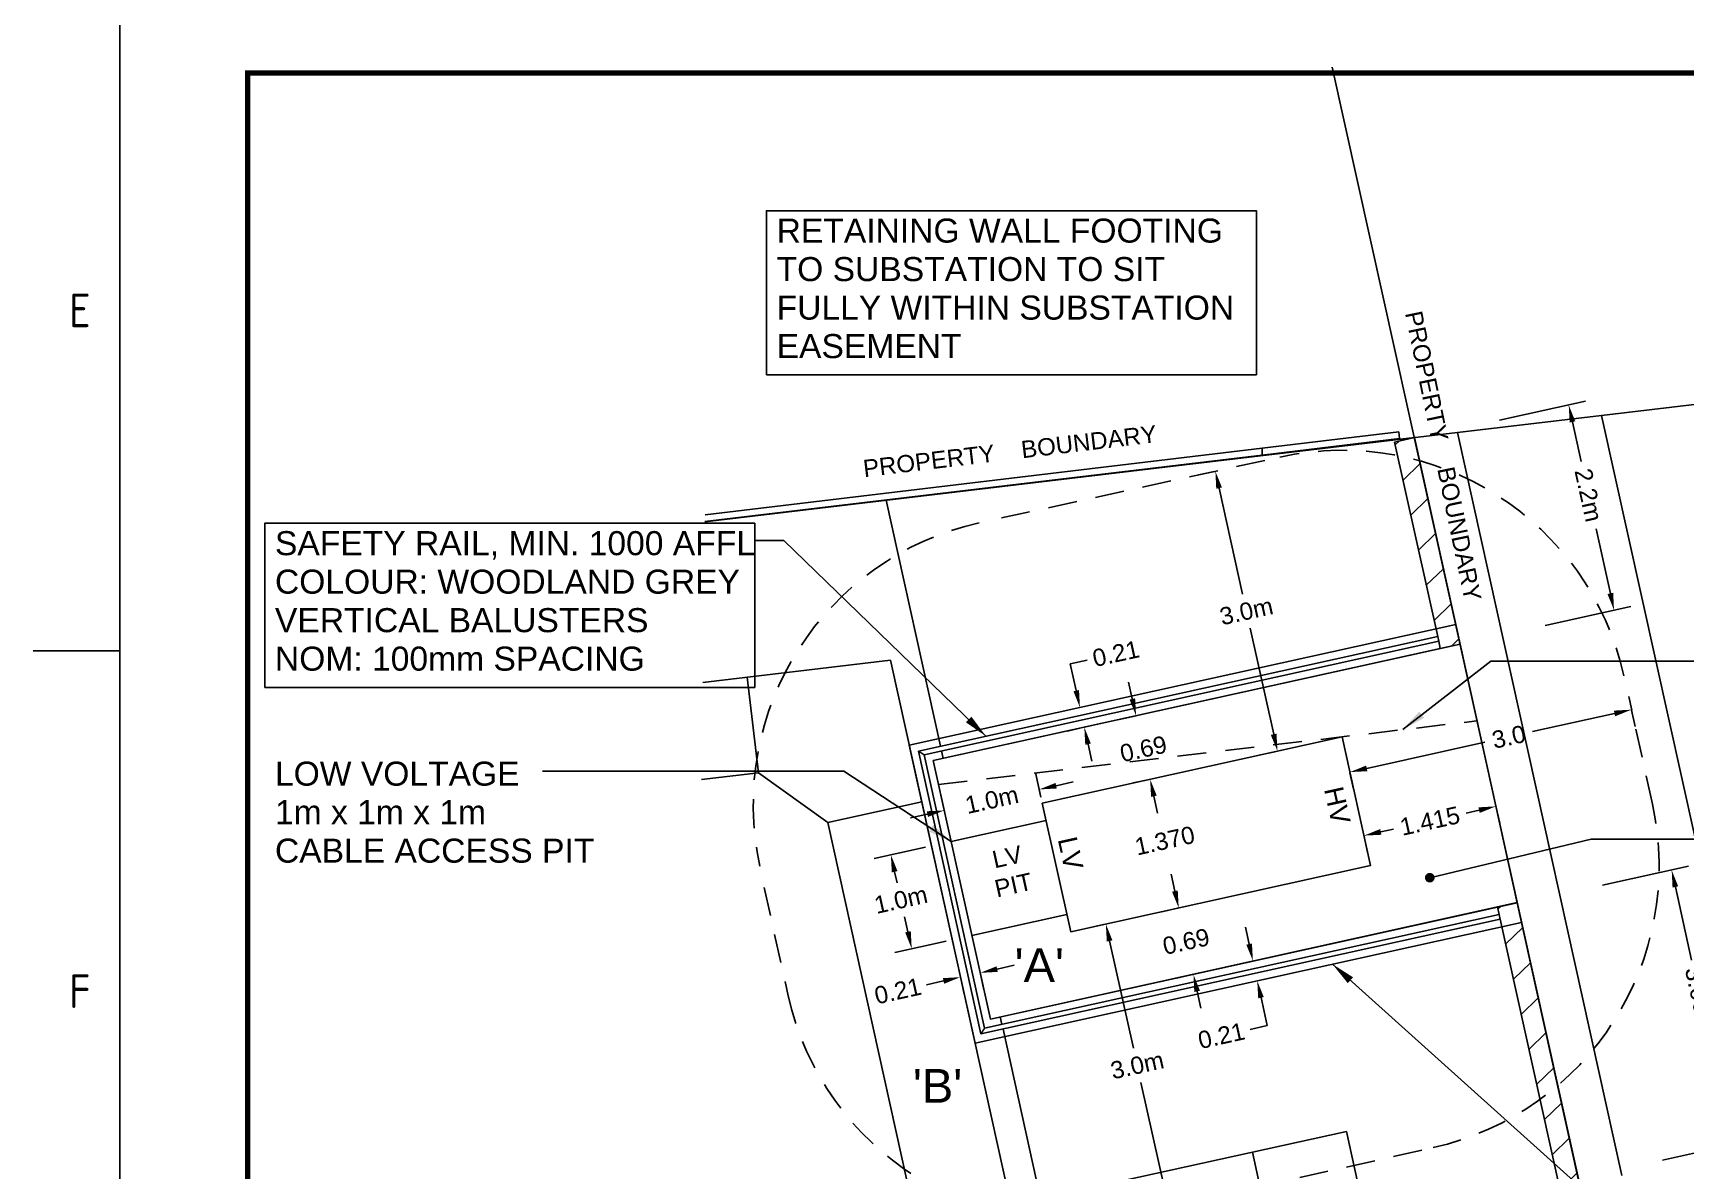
# Paper-space layout 'EE-2' of a CAD drawing. Header units: metres, sheet in millimetres. Extents: x 21 to 854, y -3 to 583.
# Drawn here: x 20.5 to 192.3, y 165.4 to 283.6 of the extents above; entities that cross this region are included whole.
import ezdxf
from ezdxf.enums import TextEntityAlignment as Align

# ---------------------------------------------------------------- set-up
doc = ezdxf.new("R2010")
doc.units = ezdxf.units.M
doc.linetypes.add('Dash', pattern=[5, 3, -2])
doc.layers.get('0').update_dxf_attribs({"color": 6})
for name, color, linetype in [('ARROWs_new', 7, 'Continuous'), ('NOTE_new', 7, 'Continuous'), ('Notes', 7, 'Continuous'), ('PLAN_NEW', 7, 'Continuous'), ('SupportsUG_SP_EXT', 7, 'Continuous')]:
    doc.layers.add(name, color=color, linetype=linetype)
doc.styles.add('ARIAL', font='arial.ttf', dxfattribs={"height": 2})
doc.styles.add('iecISOCP', font='isocp.shx')
doc.styles.get("Standard").update_dxf_attribs({"font": 'arial.ttf'})
doc.dimstyles.get("Standard").update_dxf_attribs({"dimtxt": 0.18, "dimasz": 0.18, "dimexe": 0.18, "dimexo": 0.0625, "dimgap": 0.09, "dimtad": 0, "dimtih": 1, "dimtoh": 1, "dimdec": 4, "dimzin": 0, "dimdsep": 46, "dimtxsty": 'Standard', "dimcen": 0.09, "dimadec": 0, "dimazin": 0, "dimtfac": 1, "dimtdec": 4, "dimtofl": 0, "dimtmove": 0, "dimatfit": 3, "dimfxl": 1, "dimtolj": 1, "dimtzin": 0, "dimarcsym": 0})

# ---------------------------------------------------------------- blocks, each defined once
blk = doc.blocks.new('A1_FRAME_TITLE')
at = {"layer": 'Notes', "color": 3, "linetype": 'Continuous'}
blk.add_line((29.52, 574.39), (29.52, 5.97), dxfattribs=at)
at = {"layer": 'Notes', "linetype": 'Continuous'}
blk.add_line((29.52, 219.43), (20.52, 219.43), dxfattribs=at)
blk.add_attdef('DRAFT_NUM', (50.42, 23.29), '', height=2.5, rotation=90)
at = {"layer": 'Notes', "color": 7, "style": 'iecISOCP'}
for s, p in [('E', (24.25, 253.06)), ('F', (24.25, 182.31))]:
    blk.add_text(s, height=3.5, dxfattribs=at).set_placement(p)
at = {"layer": 'Notes', "color": 7, "style": 'iecISOCP', "flags": 8}
blk.add_attdef('VERSION_NO', text='', height=2.5, rotation=90, dxfattribs=at).set_placement((302.04, 43.81), align=Align.MIDDLE_CENTER)
at = {"layer": 'Notes', "color": 7, "style": 'iecISOCP'}
for tag, p in [('CAP_NO', (513.19, 43.46)), ('IE_NUM', (513.05, 37.81)), ('REF_No_1', (335.24, 32.31)), ('REF_1', (362.52, 32.31)), ('HV_SWITCH', (513.46, 32.16)), ('GEN_WO', (441.71, 31.76)), ('REF_No_2', (335.24, 26.31)), ('REF_2', (362.52, 26.31)), ('OH_WO', (441.71, 25.81)), ('UBD_REF', (513.05, 25.83)), ('REF_No_3', (335.24, 20.31)), ('REF_3', (362.52, 20.31)), ('UG_WO', (441.71, 20.05)), ('GIS_MAP_No', (513.05, 20.04)), ('REF_No_4', (335.24, 14.31)), ('REF_4', (362.52, 14.31)), ('SUB_WO', (441.71, 13.81)), ('HV_OP_DIAG', (513.33, 14.2)), ('LGA', (512.95, 7.78))]:
    blk.add_attdef(tag, p, '', height=2.5, dxfattribs=at)
at = {"layer": 'Notes', "style": 'iecISOCP'}
for tag, p in [('T1', (684.37, 39.47)), ('T2', (684.37, 34.35)), ('T3', (684.37, 28.92)), ('T4', (684.37, 23.66)), ('T5', (684.37, 18.23)), ('T6', (684.37, 12.97))]:
    blk.add_attdef(tag, text='', height=3.5, dxfattribs=at).set_placement(p, align=Align.CENTER)
at = {"layer": 'Notes', "color": 7, "style": 'iecISOCP'}
for tag, p in [('scale', (567.76, 33.27)), ('DRAWN', (567.76, 24.93)), ('DATE', (567.76, 16.88)), ('CHD', (567.76, 8.37)), ('DESIGN', (605.62, 9.15))]:
    blk.add_attdef(tag, text='', height=2.5, dxfattribs=at).set_placement(p, align=Align.CENTER)
at = {"layer": 'Notes', "color": 4, "style": 'iecISOCP'}
blk.add_attdef('NUM', text='', height=7, dxfattribs=at).set_placement((812.88, 20.12), align=Align.MIDDLE_CENTER)
at = {"layer": 'Notes', "color": 1, "style": 'iecISOCP'}
blk.add_attdef('REV', text='', height=5, dxfattribs=at).set_placement((840.57, 17.1), align=Align.CENTER)
at = {"layer": 'Notes', "color": 7, "style": 'iecISOCP'}
for tag, p in [('NS', (811.23, 8.12)), ('SHTS', (825.93, 8.12))]:
    blk.add_attdef(tag, text='', height=2.5, dxfattribs=at).set_placement(p, align=Align.MIDDLE)
at = {"layer": 'Notes', "style": 'iecISOCP'}
blk.add_attdef('ExportID', (29.6, 2.39), '', height=2.5, dxfattribs=at)
at = {"layer": 'Notes', "style": 'iecISOCP', "flags": 1}
for tag, p in [('ProjectType', (17.54, -26.8)), ('ProjectNumber', (26.92, -26.82)), ('DrawingNumber', (38.88, -26.8)), ('ProjectDescription', (50.93, -26.83)), ('ExportDate', (63.65, -26.79)), ('ExportUserName', (72.52, -26.8)), ('DesignerCompanyName', (84.85, -26.79)), ('ExportAreaOfInterest', (100.46, -26.81)), ('GIS_SUCCESS', (115.36, -26.78)), ('CAD_SUCCESS', (125.15, -26.78)), ('DEPOTCODE', (135.47, -26.88)), ('ExportCategories', (143.45, -26.8)), ('Comments', (157.75, -26.88))]:
    blk.add_attdef(tag, p, '', height=1, dxfattribs=at)
blk = doc.blocks.new('*D48')
at = {"layer": 'ARROWs_new', "color": 0, "lineweight": -2, "transparency": 16777216}
for p, q in [((170.76, 202.88), (169.42, 202.58)), ((172.64, 202.71), (172.9, 201.51)), ((158.91, 199.67), (159.18, 198.47)), ((160.55, 200.62), (161.88, 200.91))]:
    blk.add_line(p, q, dxfattribs=at)
at = {"layer": 'ARROWs_new', "color": 0, "transparency": 16777216}
for points in [[(170.69, 203.17), (170.82, 202.59), (172.51, 203.27)], [(160.48, 200.91), (160.61, 200.32), (158.79, 200.23)]]:
    blk.add_solid(points, dxfattribs=at)
at = {"layer": 'Defpoints', "color": 0, "transparency": 16777216}
for p in [(172.5, 203.32), (172.51, 203.27), (158.78, 200.28)]:
    blk.add_point(p, dxfattribs=at)
at = {"layer": 'ARROWs_new', "color": 0, "transparency": 16777216, "insert": (165.65, 201.75), "char_height": 1.8, "attachment_point": 5, "rotation": 12.5}
blk.add_mtext('\\A1;1.415', dxfattribs=at)
blk = doc.blocks.new('*D42')
at = {"layer": 'ARROWs_new', "color": 0, "lineweight": -2, "transparency": 16777216}
for p, q in [((134.73, 214.43), (134.34, 216.19)), ((135.12, 212.68), (133.36, 212.29)), ((136.5, 206.07), (134.82, 205.7)), ((136.97, 204.33), (137.36, 202.57))]:
    blk.add_line(p, q, dxfattribs=at)
at = {"layer": 'ARROWs_new', "color": 0, "transparency": 16777216}
for points in [[(134.44, 214.37), (135.02, 214.5), (135.12, 212.68)], [(136.68, 204.26), (137.26, 204.39), (136.58, 206.09)]]:
    blk.add_solid(points, dxfattribs=at)
at = {"layer": 'Defpoints', "color": 0, "transparency": 16777216}
for p in [(135.12, 212.68), (135.73, 212.81), (137.11, 206.2)]:
    blk.add_point(p, dxfattribs=at)
at = {"layer": 'ARROWs_new', "color": 0, "transparency": 16777216, "insert": (135.88, 209.24), "char_height": 1.8, "width": 3.2808, "attachment_point": 5, "rotation": 12.5}
blk.add_mtext('\\A1;0.69', dxfattribs=at)
blk = doc.blocks.new('*D43')
at = {"layer": 'ARROWs_new', "color": 0, "lineweight": -2, "transparency": 16777216}
for p, q in [((139.16, 194.47), (138.77, 196.23)), ((139.55, 192.71), (137.79, 192.32)), ((140.99, 185.79), (139.32, 185.41)), ((141.47, 184.05), (141.86, 182.29))]:
    blk.add_line(p, q, dxfattribs=at)
at = {"layer": 'ARROWs_new', "color": 0, "transparency": 16777216}
for points in [[(138.86, 194.4), (139.45, 194.53), (139.55, 192.71)], [(141.17, 183.98), (141.76, 184.11), (141.08, 185.8)]]:
    blk.add_solid(points, dxfattribs=at)
at = {"layer": 'Defpoints', "color": 0, "transparency": 16777216}
for p in [(139.55, 192.71), (140.16, 192.85), (141.6, 185.92)]:
    blk.add_point(p, dxfattribs=at)
at = {"layer": 'ARROWs_new', "color": 0, "transparency": 16777216, "insert": (140.32, 189.22), "char_height": 1.8, "attachment_point": 5, "rotation": 12.5}
blk.add_mtext('\\A1;0.69', dxfattribs=at)
blk = doc.blocks.new('*D44')
at = {"layer": 'ARROWs_new', "color": 0, "lineweight": -2, "transparency": 16777216}
for p, q in [((131.72, 190.98), (130.22, 190.65)), ((132.37, 189.28), (134.84, 178.13)), ((138.1, 163.43), (135.63, 174.58)), ((138.23, 161.62), (136.73, 161.28))]:
    blk.add_line(p, q, dxfattribs=at)
at = {"layer": 'ARROWs_new', "color": 0, "transparency": 16777216}
for points in [[(132.08, 189.22), (132.66, 189.35), (131.98, 191.04)], [(137.81, 163.37), (138.39, 163.49), (138.49, 161.67)]]:
    blk.add_solid(points, dxfattribs=at)
at = {"layer": 'Defpoints', "color": 0, "transparency": 16777216}
for p in [(132.33, 191.12), (138.49, 161.67), (138.84, 161.75)]:
    blk.add_point(p, dxfattribs=at)
at = {"layer": 'ARROWs_new', "color": 0, "transparency": 16777216, "insert": (135.24, 176.36), "char_height": 1.8, "attachment_point": 5, "rotation": 12.5}
blk.add_mtext('\\A1;3.0m', dxfattribs=at)
blk = doc.blocks.new('*D45')
at = {"layer": 'ARROWs_new', "color": 0, "lineweight": -2, "transparency": 16777216}
for p, q in [((143.1, 238.04), (141.6, 237.71)), ((143.75, 236.34), (146.19, 225.33)), ((149.42, 210.77), (146.98, 221.78)), ((149.55, 208.95), (148.05, 208.62))]:
    blk.add_line(p, q, dxfattribs=at)
at = {"layer": 'ARROWs_new', "color": 0, "transparency": 16777216}
for points in [[(143.45, 236.28), (144.04, 236.41), (143.36, 238.1)], [(149.12, 210.7), (149.71, 210.83), (149.81, 209.01)]]:
    blk.add_solid(points, dxfattribs=at)
at = {"layer": 'Defpoints', "color": 0, "transparency": 16777216}
for p in [(143.71, 238.18), (149.81, 209.01), (150.16, 209.09)]:
    blk.add_point(p, dxfattribs=at)
at = {"layer": 'ARROWs_new', "color": 0, "transparency": 16777216, "insert": (146.58, 223.55), "char_height": 1.8, "attachment_point": 5, "rotation": 12.5}
blk.add_mtext('\\A1;3.0m', dxfattribs=at)
blk = doc.blocks.new('*D46')
at = {"layer": 'ARROWs_new', "color": 0, "lineweight": -2, "transparency": 16777216}
for p, q in [((186.6, 213.26), (186.98, 211.56)), ((184.83, 212.93), (176.31, 211.04)), ((159.09, 207.22), (171.36, 209.94)), ((157.34, 206.77), (157.72, 205.07))]:
    blk.add_line(p, q, dxfattribs=at)
at = {"layer": 'ARROWs_new', "color": 0, "transparency": 16777216}
for points in [[(184.76, 213.22), (184.89, 212.63), (186.59, 213.32)], [(159.02, 207.51), (159.15, 206.93), (157.33, 206.83)]]:
    blk.add_solid(points, dxfattribs=at)
at = {"layer": 'Defpoints', "color": 0, "transparency": 16777216}
for p in [(186.46, 213.87), (157.21, 207.38), (157.33, 206.83)]:
    blk.add_point(p, dxfattribs=at)
at = {"layer": 'ARROWs_new', "color": 0, "transparency": 16777216, "insert": (173.84, 210.49), "char_height": 1.8, "attachment_point": 5, "rotation": 12.5}
blk.add_mtext('\\A1;3.0', dxfattribs=at)
blk = doc.blocks.new('*D47')
at = {"layer": 'ARROWs_new', "color": 0, "lineweight": -2, "transparency": 16777216}
for p, q in [((172.89, 243.4), (181.83, 245.37)), ((180.46, 243.23), (181.37, 239.11)), ((184.4, 225.41), (182.91, 232.13)), ((177.62, 222.07), (186.54, 224.04))]:
    blk.add_line(p, q, dxfattribs=at)
at = {"layer": 'ARROWs_new', "color": 0, "transparency": 16777216}
for points in [[(180.75, 243.29), (180.17, 243.16), (180.07, 244.99)], [(184.69, 225.47), (184.1, 225.34), (184.78, 223.65)]]:
    blk.add_solid(points, dxfattribs=at)
at = {"layer": 'Defpoints', "color": 0, "transparency": 16777216}
for p in [(172.28, 243.26), (184.78, 223.65), (177.01, 221.93)]:
    blk.add_point(p, dxfattribs=at)
at = {"layer": 'ARROWs_new', "color": 0, "transparency": 16777216, "insert": (182.14, 235.62), "char_height": 1.8, "attachment_point": 5, "rotation": 282.4591}
blk.add_mtext('\\A1;2.2m', dxfattribs=at)
blk = doc.blocks.new('EASEMENT_NEW')
at = {"layer": 'PLAN_NEW'}
h = blk.add_hatch(dxfattribs=at)
h.set_pattern_fill('ANSI31', color=251)
h.set_pattern_definition([(45, (22449.49, 16754.6816), (-2.24506403, 2.24506403), [])])
h.paths.add_polyline_path([(73.59, 134.76), (71.55, 134.28), (76.57, 112.87), (78.62, 113.35)])
h = blk.add_hatch(dxfattribs=at)
h.set_pattern_fill('ANSI31', color=251)
h.set_pattern_definition([(45, (22462.4783, 16699.3114), (-2.24506403, 2.24506403), [])])
h.paths.add_polyline_path([(82.85, 86.09), (84.9, 86.57), (91.6, 57.97), (89.56, 57.5)])
at = {"layer": 'PLAN_NEW', "color": 251}
for p, q in [((93.02, 137.33), (119.47, 140.81)), ((93.02, 137.33), (78.08, 135.36)), ((114.71, 44.85), (93.02, 137.33)), ((0, 125.06), (73.59, 134.76)), ((18.8, 127.54), (78.08, 135.36)), ((71.96, 135.33), (57.8, 133.45)), ((72.05, 134.64), (57.8, 132.75)), ((73.59, 134.76), (71.55, 134.28)), ((76.28, 114.13), (71.55, 134.28)), ((72.05, 134.64), (71.96, 135.33)), ((73.59, 134.76), (78.62, 113.35)), ((73.59, 134.76), (105.2, 0)), ((78.08, 135.36), (96.14, 58.36)), ((0, 125.79), (57.8, 133.45)), ((57.8, 132.75), (0, 125.09)), ((57.8, 132.75), (57.8, 133.45)), ((24.77, 102.05), (18.8, 127.54)), ((78.14, 115.39), (21.52, 102.11)), ((78.14, 115.39), (85.38, 84.53)), ((76.28, 114.13), (22.49, 101.51)), ((23.09, 101.14), (76.39, 113.64)), ((76.28, 114.13), (76.39, 113.64)), ((76.57, 112.87), (76.39, 113.64)), ((76.57, 112.87), (24.05, 100.55)), ((76.57, 112.87), (78.62, 113.35)), ((84.9, 86.57), (78.62, 113.35)), ((19.45, 110.94), (0, 108.37)), ((22.9, 96.25), (19.45, 110.94)), ((4.58, 108.98), (5.89, 99.06)), ((66.48, 103.57), (35.42, 96.28)), ((69.61, 90.23), (66.48, 103.57)), ((21.52, 102.11), (28.76, 71.25)), ((22.49, 101.51), (29.36, 72.21)), ((25.07, 100.79), (24.89, 101.57)), ((29.73, 72.81), (23.09, 101.14)), ((24.05, 100.55), (30.33, 73.77)), ((0, 98.29), (5.89, 99.06)), ((5.89, 99.06), (13.16, 93.97)), ((22.9, 96.25), (13.16, 93.97)), ((32.48, 55.41), (22.9, 96.25)), ((35.42, 96.28), (38.55, 82.94)), ((13.16, 93.97), (22.74, 53.12)), ((38.55, 82.94), (69.61, 90.23)), ((30.33, 73.77), (82.85, 86.09)), ((84.9, 86.57), (82.85, 86.09)), ((83.04, 85.31), (82.85, 86.09)), ((84.9, 86.57), (91.6, 57.97)), ((28.76, 71.25), (85.38, 84.53)), ((29.36, 72.21), (83.15, 84.83)), ((83.04, 85.31), (29.73, 72.81)), ((83.04, 85.31), (83.15, 84.83)), ((89.56, 57.5), (83.15, 84.83)), ((31.53, 73.23), (31.35, 74.01)), ((35.77, 55.15), (31.65, 72.75)), ((67.46, 62.58), (39.35, 55.99)), ((69.89, 52.2), (67.46, 62.58)), ((57.72, 60.3), (60.16, 49.92))]:
    blk.add_line(p, q, dxfattribs=at)
for points in [[(23.09, 101.14), (23.09, 101.14), (23.08, 101.15), (23.06, 101.16), (23.05, 101.17), (23.03, 101.18), (23.01, 101.19), (22.99, 101.2), (22.97, 101.21), (22.94, 101.23), (22.92, 101.25), (22.9, 101.26), (22.88, 101.27), (22.86, 101.28), (22.84, 101.29), (22.83, 101.3), (22.81, 101.32), (22.79, 101.33), (22.77, 101.34), (22.75, 101.35), (22.73, 101.37), (22.71, 101.38), (22.69, 101.39), (22.67, 101.4), (22.65, 101.41), (22.64, 101.42), (22.62, 101.43), (22.6, 101.45), (22.58, 101.46), (22.56, 101.47), (22.54, 101.48), (22.53, 101.49), (22.51, 101.5), (22.49, 101.51), (22.49, 101.51), (22.49, 101.51)], [(29.73, 72.81), (29.73, 72.81), (29.73, 72.81), (29.72, 72.79), (29.71, 72.77), (29.7, 72.75), (29.69, 72.74), (29.67, 72.72), (29.66, 72.69), (29.64, 72.67), (29.63, 72.64), (29.62, 72.63), (29.61, 72.61), (29.59, 72.59), (29.58, 72.57), (29.57, 72.55), (29.56, 72.53), (29.55, 72.51), (29.53, 72.49), (29.52, 72.47), (29.51, 72.45), (29.5, 72.43), (29.49, 72.41), (29.47, 72.4), (29.46, 72.38), (29.45, 72.36), (29.44, 72.34), (29.43, 72.32), (29.42, 72.3), (29.41, 72.28), (29.4, 72.27), (29.38, 72.25), (29.37, 72.23), (29.36, 72.22), (29.36, 72.21), (29.36, 72.21)]]:
    blk.add_open_spline(points, degree=3, knots=[0, 0, 0, 0, 0.083333, 0.125, 0.166667, 0.208333, 0.229167, 0.25, 0.291667, 0.333333, 0.354167, 0.375, 0.395833, 0.416667, 0.4375, 0.458333, 0.479167, 0.5, 0.520833, 0.541667, 0.5625, 0.583333, 0.604167, 0.625, 0.645833, 0.666667, 0.6875, 0.708333, 0.75, 0.770833, 0.791667, 0.833333, 0.875, 0.916667, 1, 1, 1, 1], dxfattribs=at)
blk = doc.blocks.new('*D51')
at = {"layer": 'ARROWs_new', "color": 0, "lineweight": -2, "transparency": 16777216}
for p, q in [((183.58, 195.07), (192.52, 197.04)), ((191.15, 194.9), (192.84, 187.29)), ((196.68, 169.88), (194.67, 178.97)), ((189.8, 166.51), (198.83, 168.51))]:
    blk.add_line(p, q, dxfattribs=at)
at = {"layer": 'ARROWs_new', "color": 0, "transparency": 16777216}
for points in [[(191.45, 194.96), (190.86, 194.83), (190.77, 196.66)], [(196.98, 169.94), (196.39, 169.81), (197.07, 168.12)]]:
    blk.add_solid(points, dxfattribs=at)
at = {"layer": 'Defpoints', "color": 0, "transparency": 16777216}
for p in [(182.97, 194.93), (197.07, 168.12), (189.19, 166.38)]:
    blk.add_point(p, dxfattribs=at)
at = {"layer": 'ARROWs_new', "color": 0, "transparency": 16777216, "insert": (193.75, 183.13), "char_height": 1.8, "attachment_point": 5, "rotation": 282.4591}
blk.add_mtext('\\A1;3.00m', dxfattribs=at)
blk = doc.blocks.new('*D52')
at = {"layer": 'ARROWs_new', "color": 0, "lineweight": -2, "transparency": 16777216}
for p, q in [((113.25, 199.04), (107.89, 197.85)), ((110.03, 196.48), (110.29, 195.34)), ((111.42, 190.23), (111.07, 191.78)), ((115.4, 189.27), (110.05, 188.08))]:
    blk.add_line(p, q, dxfattribs=at)
at = {"layer": 'ARROWs_new', "color": 0, "transparency": 16777216}
for points in [[(109.74, 196.41), (110.33, 196.54), (109.64, 198.24)], [(111.13, 190.17), (111.71, 190.3), (111.81, 188.47)]]:
    blk.add_solid(points, dxfattribs=at)
at = {"layer": 'Defpoints', "color": 0, "transparency": 16777216}
for p in [(109.64, 198.24), (113.86, 199.17), (116.01, 189.41)]:
    blk.add_point(p, dxfattribs=at)
at = {"layer": 'ARROWs_new', "color": 0, "transparency": 16777216, "insert": (110.68, 193.56), "char_height": 1.8, "attachment_point": 5, "rotation": 12.5}
blk.add_mtext('\\A1;1.0m', dxfattribs=at)
blk = doc.blocks.new('*D53')
at = {"layer": 'ARROWs_new', "color": 0, "lineweight": -2, "transparency": 16777216}
for p, q in [((116.87, 185.55), (117.26, 183.76)), ((118.92, 186.01), (119.31, 184.21)), ((120.68, 186.36), (122.44, 186.75)), ((115.12, 185.13), (113.36, 184.74))]:
    blk.add_line(p, q, dxfattribs=at)
at = {"layer": 'ARROWs_new', "color": 0, "transparency": 16777216}
for points in [[(115.05, 185.42), (115.18, 184.84), (116.87, 185.52)], [(120.62, 186.65), (120.75, 186.07), (118.92, 185.97)]]:
    blk.add_solid(points, dxfattribs=at)
at = {"layer": 'Defpoints', "color": 0, "transparency": 16777216}
for p in [(116.73, 186.16), (116.87, 185.52), (118.78, 186.62)]:
    blk.add_point(p, dxfattribs=at)
at = {"layer": 'ARROWs_new', "color": 0, "transparency": 16777216, "insert": (110.37, 184.08), "char_height": 1.8, "attachment_point": 5, "rotation": 12.4591}
blk.add_mtext('\\A1;0.21', dxfattribs=at)
blk = doc.blocks.new('*D54')
at = {"layer": 'ARROWs_new', "color": 0, "lineweight": -2, "transparency": 16777216}
for p, q in [((128.28, 218.09), (130.04, 218.48)), ((128.9, 215.3), (128.28, 218.09)), ((128.97, 213.47), (127.53, 213.15)), ((129.43, 211.42), (127.99, 211.1)), ((130.13, 209.73), (130.52, 207.97))]:
    blk.add_line(p, q, dxfattribs=at)
at = {"layer": 'ARROWs_new', "color": 0, "transparency": 16777216}
for points in [[(128.61, 215.23), (129.19, 215.36), (129.29, 213.54)], [(129.84, 209.67), (130.42, 209.8), (129.74, 211.49)]]:
    blk.add_solid(points, dxfattribs=at)
at = {"layer": 'Defpoints', "color": 0, "transparency": 16777216}
for p in [(129.58, 213.6), (129.74, 211.49), (130.04, 211.55)]:
    blk.add_point(p, dxfattribs=at)
at = {"layer": 'ARROWs_new', "color": 0, "transparency": 16777216, "insert": (133.03, 219.14), "char_height": 1.8, "attachment_point": 5, "rotation": 12.4591}
blk.add_mtext('\\A1;0.21', dxfattribs=at)
blk = doc.blocks.new('*D56')
at = {"layer": 'ARROWs_new', "color": 0, "lineweight": -2, "transparency": 16777216}
for p, q in [((125.24, 204.22), (124.67, 206.79)), ((115.22, 202.73), (114.81, 204.61)), ((126.81, 205.42), (128.57, 205.81)), ((113.44, 202.46), (111.68, 202.07))]:
    blk.add_line(p, q, dxfattribs=at)
at = {"layer": 'ARROWs_new', "color": 0, "transparency": 16777216}
for points in [[(126.75, 205.71), (126.88, 205.13), (125.06, 205.03)], [(113.37, 202.76), (113.5, 202.17), (115.19, 202.85)]]:
    blk.add_solid(points, dxfattribs=at)
at = {"layer": 'Defpoints', "color": 0, "transparency": 16777216}
for p in [(125.06, 205.03), (125.37, 203.61), (115.36, 202.12)]:
    blk.add_point(p, dxfattribs=at)
at = {"layer": 'ARROWs_new', "color": 0, "transparency": 16777216, "insert": (120.13, 203.94), "char_height": 1.8, "attachment_point": 5, "rotation": 12.4591}
blk.add_mtext('\\A1;1.0m', dxfattribs=at)
blk = doc.blocks.new('*D58')
at = {"layer": 'ARROWs_new', "color": 0, "lineweight": -2, "transparency": 16777216}
for p, q in [((146.87, 188.95), (146.48, 190.71)), ((145.3, 186.76), (149.02, 187.58)), ((145.84, 184.73), (149.47, 185.53)), ((148.1, 183.39), (148.74, 180.48)), ((148.74, 180.48), (146.98, 180.09))]:
    blk.add_line(p, q, dxfattribs=at)
at = {"layer": 'ARROWs_new', "color": 0, "transparency": 16777216}
for points in [[(146.58, 188.89), (147.16, 189.02), (147.26, 187.2)], [(147.81, 183.32), (148.39, 183.45), (147.71, 185.14)]]:
    blk.add_solid(points, dxfattribs=at)
at = {"layer": 'Defpoints', "color": 0, "transparency": 16777216}
for p in [(144.69, 186.63), (145.23, 184.6), (147.71, 185.14)]:
    blk.add_point(p, dxfattribs=at)
at = {"layer": 'ARROWs_new', "color": 0, "transparency": 16777216, "insert": (143.99, 179.43), "char_height": 1.8, "attachment_point": 5, "rotation": 12.4591}
blk.add_mtext('\\A1;0.21', dxfattribs=at)

psp = doc.layouts.new('EE-2')

# ---------------------------------------------------------------- linework, layer by layer
at = {"layer": 'ARROWs_new', "lineweight": -3}
for points in [[(96.70963, 248.12584), (147.61635, 248.12584), (147.61635, 265.17488), (96.70963, 265.17488)], [(44.58421, 215.64035), (95.49093, 215.64035), (95.49093, 232.68939), (44.58421, 232.68939)]]:
    psp.add_lwpolyline(points, close=True, dxfattribs=at)
at = {"layer": 'Notes', "color": 251, "linetype": 'Continuous', "ltscale": 5}
psp.add_line((155.48136, 280.09869), (185.07764, 146.59846), dxfattribs=at)
at = {"layer": 'Notes', "color": 7, "linetype": 'Dash', "lineweight": -3}
for p, q in [((121.13155, 233.24297), (150.06444, 239.56622)), ((188.76298, 203.49758), (186.30163, 214.67466)), ((96.48104, 194.84664), (98.9762, 183.59265)), ((142.3672, 162.4835), (165.97222, 167.80763))]:
    psp.add_line(p, q, dxfattribs=at)
at = {"layer": 'Notes', "color": 251, "linetype": 'Dash', "lineweight": -3}
psp.add_line((114.60185, 205.53496), (170.54069, 212.15633), dxfattribs=at)
at = {"layer": 'Notes', "color": 7, "const_width": 0.55}
psp.add_lwpolyline([(42.81754, 279.48074), (255.87232, 279.48074), (255.87232, 52.55582), (42.81754, 52.55582)], close=True, dxfattribs=at)
at = {"layer": 'Notes', "flags": 128}
for points in [[(114.05241, 208.02174), (119.98535, 181.16937), (174.73183, 193.26542), (168.77974, 220.11356)], [(125.37068, 203.61034), (128.32637, 190.23298), (159.47512, 197.11519), (156.52181, 210.49308)]]:
    psp.add_lwpolyline(points, close=True, dxfattribs=at)
at = {"layer": 'Notes', "color": 7, "linetype": 'Dash', "lineweight": -3}
for centre, start, end in [((156.55451, 210.30192), 12.6226894, 102.5000001), ((125.32109, 203.47038), 102.5, 192.3773108), ((159.48437, 197.07241), 282.5, 12.3773108), ((128.22709, 190.14283), 192.6226893, 282.5000001)]:
    psp.add_arc(centre, 29.97532, start, end, dxfattribs=at)
at = {"layer": 'PLAN_NEW'}
for p, q in [((125.76981, 201.80391), (115.90766, 199.6249)), ((127.92724, 192.03941), (118.06509, 189.8604))]:
    psp.add_line(p, q, dxfattribs=at)

# ---------------------------------------------------------------- block references
at = {"layer": 'PLAN_NEW', "rotation": 359.259028}
psp.add_blockref('EASEMENT_NEW', (88.70585, 107.79493), dxfattribs=at)
at = {"layer": 'SupportsUG_SP_EXT'}
psp.add_blockref('A1_FRAME_TITLE', (0, 0), dxfattribs=at)

# ---------------------------------------------------------------- texts
at = {"layer": 'ARROWs_new', "char_height": 1.8, "attachment_point": 5, "rotation": 12.5000001}
for s, insert in [('\\A1;1.370', (138.10383, 199.70412)), ('\\A1;LV\\PPIT', (122.04726, 196.56673))]:
    psp.add_mtext(s, dxfattribs=dict(at, insert=insert))
at = {"layer": 'NOTE_new', "lineweight": -3, "width": 528.093104, "line_spacing_factor": 0.96}
for s, insert, char_height, attachment_point in [('RETAINING WALL FOOTING \\PTO SUBSTATION TO SIT\\PFULLY WITHIN SUBSTATION \\PEASEMENT', (97.77335, 264.36091), 2.5, 1), ('SAFETY RAIL, MIN. 1000 AFFL\\PCOLOUR: WOODLAND GREY\\PVERTICAL BALUSTERS\\PNOM: 100mm SPACING', (45.64793, 231.87542), 2.5, 1), ('LOW VOLTAGE \\P1m x 1m x 1m\\PCABLE ACCESS PIT', (45.64793, 207.92088), 2.5, 1), ("'A'", (127.62897, 188.51658), 3.5, 3), ("'B'", (117.05982, 175.97678), 3.5, 3)]:
    psp.add_mtext(s, dxfattribs=dict(at, insert=insert, char_height=char_height, attachment_point=attachment_point))
at = {"layer": 'Notes', "color": 7, "lineweight": -3}
for rotation, p in [(281.7, (167.03822, 239.69003)), (6.8308783, (122.00896, 240.19139))]:
    psp.add_text('PROPERTY    BOUNDARY', height=1.79, rotation=rotation, dxfattribs=at).set_placement(p, align=Align.MIDDLE_CENTER)
at = {"layer": 'Notes', "color": 7, "style": 'ARIAL'}
for s, p in [('HV', (154.46769, 203.03287)), ('LV', (126.75648, 198.05817))]:
    psp.add_text(s, height=2, rotation=282.5194201, dxfattribs=at).set_placement(p, align=Align.BOTTOM_CENTER)

# ---------------------------------------------------------------- dimensions: what is measured, and where the dimension line sits
at = {"layer": 'ARROWs_new'}
for base, p1, p2, angle, text, picture, middle in [((184.78413, 223.64967), (172.27591, 243.26398), (177.00803, 221.93157), 282.4591396, '2.2m', '*D47', (182.13956, 235.61894)), ((129.74264, 211.48844), (129.58392, 213.60402), (130.03698, 211.55347), 102.4591391, '0.21', '*D54', (133.03273, 219.14314)), ((135.1205, 212.6762), (137.10668, 206.20337), (135.7307, 212.81148), 102.5000001, '0.69', '*D42', (135.88326, 209.23561)), ((157.33086, 206.83058), (186.46421, 213.86766), (157.20851, 207.38249), 192.5000001, '3.0', '*D46', (173.83815, 210.49016)), ((109.64417, 198.23632), (116.01487, 189.40588), (113.85744, 199.17038), 102.5000001, '1.0m', '*D52', (110.68084, 193.56018)), ((139.54655, 192.71158), (141.60299, 185.92093), (140.15678, 192.84687), 102.5000001, '0.69', '*D43', (140.32027, 189.22153)), ((197.07061, 168.1194), (182.97161, 194.93355), (189.19086, 166.3784), 282.4591396, '3.00m', '*D51', (193.75445, 183.12828)), ((147.7111, 185.14462), (144.68548, 186.62678), (145.23279, 184.59705), 102.4591391, '0.21', '*D58', (143.9922, 179.43072))]:
    dim = psp.add_linear_dim(base=base, p1=p1, p2=p2, angle=angle, text=text, dimstyle='Standard', override={"dimscale": 10, "dimfxl": 1.25, "dimarcsym": 1}, dxfattribs=at)
    dim.commit()
    dim.dimension.update_dxf_attribs({"geometry": picture, "text_midpoint": middle, "dimtype": 160})
for base, p1, p2, angle, text, picture, middle in [((149.80631, 209.00905), (143.70782, 238.17699), (150.15758, 209.08692), 102.5000001, '3.0m', '*D45', (146.58174, 223.55415)), ((125.05705, 205.02984), (115.35692, 202.11756), (125.37068, 203.61034), 12.4591391, '1.0m', '*D56', (120.12598, 203.94034)), ((172.51381, 203.27025), (158.77723, 200.27648), (172.50292, 203.31939), 12.5000001, '1.415', '*D48', (165.65097, 201.7488)), ((138.49122, 161.67264), (132.33175, 191.11795), (138.8423, 161.75047), 102.5000001, '3.0m', '*D44', (135.23592, 176.35637)), ((116.87369, 185.51888), (118.78178, 186.61668), (116.73124, 186.16362), 12.4591391, '0.21', '*D53', (110.36658, 184.08115))]:
    dim = psp.add_linear_dim(base=base, p1=p1, p2=p2, angle=angle, text=text, dimstyle='Standard', override={"dimscale": 10, "dimfxl": 1.25, "dimarcsym": 1}, dxfattribs=at)
    dim.commit()
    dim.dimension.update_dxf_attribs({"geometry": picture, "text_midpoint": middle})

# ---------------------------------------------------------------- leaders
at = {"layer": 'ARROWs_new', "lineweight": -3}
for points, override in [([(119.52245, 210.56168), (98.51367, 230.90683), (95.4641, 230.90683)], {"dimasz": 2.5, "dimarcsym": 1}), ([(162.82213, 211.2606), (171.98423, 218.37315), (209.38644, 218.37315)], {"dimasz": 2.5, "dimarcsym": 1}), ([(115.90766, 199.6249), (104.76604, 206.94434), (73.4596, 206.94434)], {"dimasz": 2.5, "dimarcsym": 1}), ([(165.63426, 195.85778), (182.39664, 199.86927), (209.5054, 199.86927)], {"dimasz": 4, "dimldrblk": 'DotSmall', "dimarcsym": 1}), ([(155.52572, 186.87124), (184.94415, 160.43421), (209.14266, 160.43421)], {"dimasz": 2.5, "dimarcsym": 1})]:
    psp.add_leader(points, dimstyle='Standard', override=override, dxfattribs=at)

doc.saveas('drawing.dxf')
